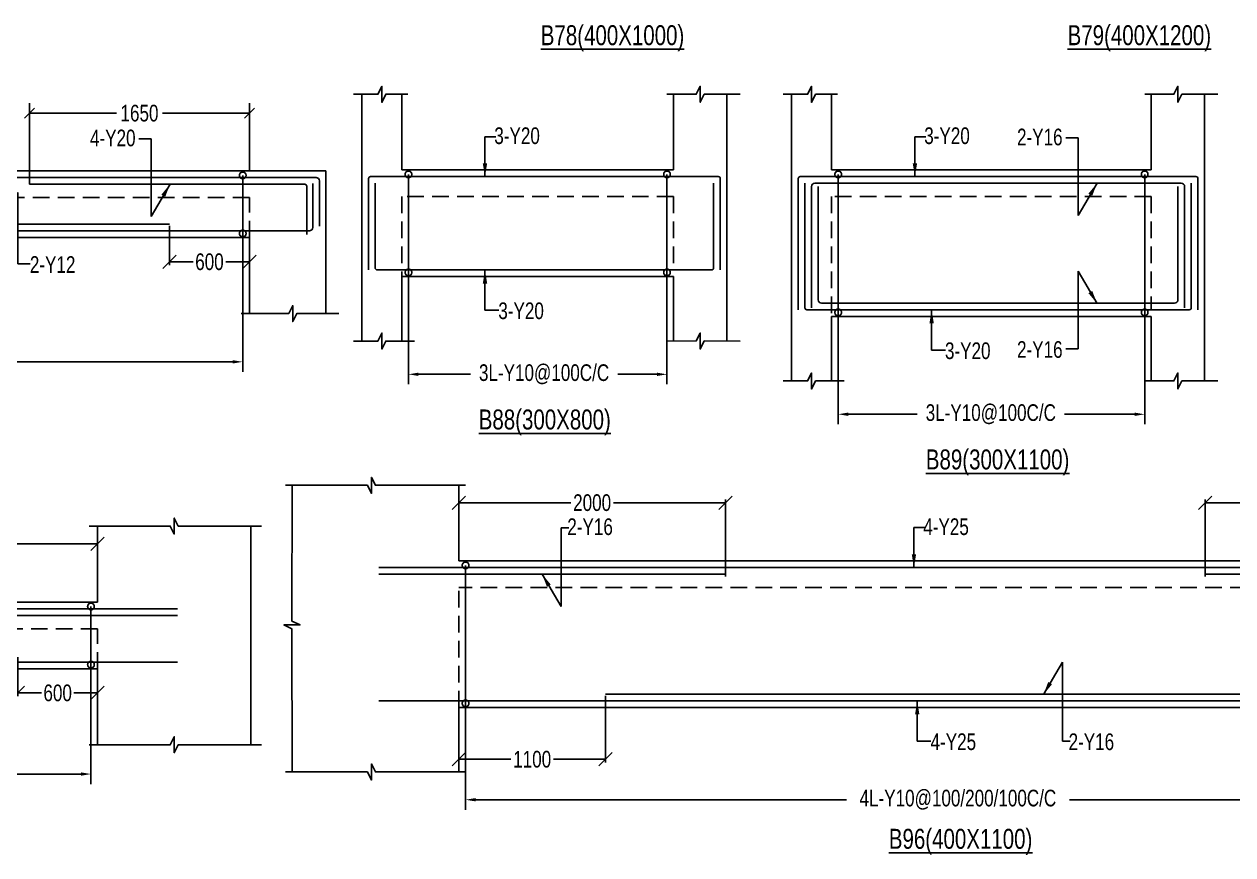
# Model space of a CAD drawing. Header units: millimetres. Extents: x 0 to 31744305, y -21599035 to 0.
# Drawn here: x 31662404 to 31671475, y -21182212 to -21175974 of the extents above; entities that cross this region are included whole.
import ezdxf

# ---------------------------------------------------------------- set-up
doc = ezdxf.new("R2010")
doc.units = ezdxf.units.MM
doc.header["$LTSCALE"] = 1000
doc.header["$MEASUREMENT"] = 0
doc.header["$PDMODE"] = 3
for name, pattern in [('CONTINOUS', [0]), ('CONTINU', [0]), ('HIDDEN', [0.375, 0.25, -0.125])]:
    doc.linetypes.add(name, pattern=pattern)
for name, color, linetype in [('-S-ARROW', 253, 'Continuous'), ('-S-MISC', 8, 'Continuous'), ('-S-STIRRUPS DIM', 6, 'Continuous'), ('-S-STIRUP', 11, 'Continuous'), ('-STR-BEAM', 7, 'CONTINU'), ('-STR-COLUMN', 5, 'HIDDEN'), ('-STR-REINF', 3, 'Continuous'), ('-STR-RF-DIM', 8, 'CONTINOUS'), ('-STR-TEXT', 6, 'Continuous'), ('SEC TEXT', 9, 'Continuous'), ('SLAB LINE', 254, 'HIDDEN')]:
    doc.layers.add(name, color=color, linetype=linetype)
doc.styles.add('BEAM-LS', font='romans.shx', dxfattribs={"width": 0.8})
doc.styles.add('SOBHA', font='swisscl.ttf')
doc.styles.add('sobha.sed', font='swisscl.ttf')
doc.dimstyles.new('S-50', dxfattribs={"dimscale": 50, "dimtxt": 2.5, "dimasz": 2, "dimexe": 0.5, "dimexo": 0.25, "dimgap": 0.25, "dimtad": 0, "dimdec": 0, "dimrnd": 0.0005, "dimzin": 0, "dimdsep": 46, "dimtxsty": 'sobha.sed', "dimblk": 'OBLIQUE', "dimcen": 0.09, "dimclrd": 8, "dimclre": 8, "dimclrt": 6, "dimadec": 0, "dimazin": 0, "dimtfac": 1, "dimtdec": 0, "dimtofl": 0, "dimtmove": 2, "dimatfit": 3, "dimfxl": 0.18, "dimtolj": 1, "dimtzin": 0, "dimlwd": -1, "dimlwe": -1, "dimarcsym": 0})
doc.dimstyles.new('S-DIM50', dxfattribs={"dimscale": 50, "dimtxt": 2.5, "dimasz": 1.5, "dimexe": 1.5, "dimexo": 1, "dimgap": 0.5, "dimtad": 0, "dimdec": 0, "dimzin": 0, "dimdsep": 46, "dimtxsty": 'SOBHA', "dimcen": 0.09, "dimclrd": 256, "dimclre": 256, "dimclrt": 6, "dimadec": 5, "dimazin": 0, "dimtfac": 1, "dimtdec": 0, "dimtofl": 0, "dimtmove": 0, "dimatfit": 3, "dimfxl": 0.18, "dimtolj": 1, "dimtzin": 0, "dimlwd": -1, "dimlwe": -1, "dimarcsym": 0})
doc.dimstyles.new('STIRUP', dxfattribs={"dimscale": 50, "dimtxt": 2.5, "dimasz": 2.2, "dimexe": 0, "dimexo": 0, "dimgap": 0.5, "dimtad": 0, "dimdec": 0, "dimzin": 0, "dimdsep": 46, "dimtxsty": 'BEAM-LS', "dimblk": 'DOTSMALL', "dimcen": 0.09, "dimclrd": 256, "dimclre": 256, "dimclrt": 256, "dimadec": 5, "dimazin": 0, "dimtfac": 1, "dimtdec": 0, "dimtofl": 0, "dimtmove": 0, "dimatfit": 3, "dimldrblk": 'DOTSMALL', "dimfxl": 0, "dimfxlon": 1, "dimtolj": 1, "dimtzin": 0, "dimlwd": -1, "dimlwe": -1, "dimarcsym": 0})

# ---------------------------------------------------------------- blocks, each defined once
blk = doc.blocks.new('*D135')
at = {"layer": '-STR-RF-DIM', "transparency": 16777216}
for p, q in [((31665288.4, -21177781.6), (31665288.4, -21178678.5)), ((31667228.7, -21177838.5), (31667228.7, -21178678.5)), ((31665363.4, -21178603.5), (31665752.8, -21178603.5)), ((31667153.7, -21178603.5), (31666859.4, -21178603.5))]:
    blk.add_line(p, q, dxfattribs=at)
for points in [[(31665363.4, -21178591), (31665363.4, -21178616), (31665288.4, -21178603.5)], [(31667153.7, -21178591), (31667153.7, -21178616), (31667228.7, -21178603.5)]]:
    blk.add_solid(points, dxfattribs=at)
at = {"layer": 'Defpoints', "color": 0, "transparency": 16777216}
for p in [(31665288.4, -21177781.6, 178586.6), (31667228.7, -21177838.5, 178586.6), (31667228.7, -21178603.5)]:
    blk.add_point(p, dxfattribs=at)
at = {"layer": '-STR-RF-DIM', "color": 6, "transparency": 16777216, "insert": (31666306.1, -21178603.5), "char_height": 125, "attachment_point": 5, "style": 'SOBHA'}
blk.add_mtext('\\A1;3L-Y10@100C/C', dxfattribs=at)
blk = doc.blocks.new('_DotSmall')
at = {"color": 0, "linetype": 'ByBlock', "const_width": 0.5}
blk.add_lwpolyline([(-0.0625, 0, 1), (0.0625, 0, 1)], format="xyb", close=True, dxfattribs=at)
blk = doc.blocks.new('*D136')
at = {"layer": '-S-STIRUP', "ltscale": 100, "transparency": 16777216}
blk.add_line((31665288.4, -21177838.5), (31665288.4, -21177101.8), dxfattribs=at)
at = {"layer": 'Defpoints', "color": 0, "linetype": 'CONTINU', "ltscale": 100, "transparency": 16777216}
for p in [(31665288.4, -21177101.8), (31665288.4, -21177101.8), (31665288.4, -21177838.5)]:
    blk.add_point(p, dxfattribs=at)
at = {"layer": '-S-STIRUP', "linetype": 'CONTINU', "ltscale": 100, "transparency": 16777216, "xscale": 100, "yscale": 100, "zscale": 100}
for p, rotation in [((31665288.4, -21177101.8), 90), ((31665288.4, -21177838.5), 270)]:
    blk.add_blockref('_DotSmall', p, dxfattribs=dict(at, rotation=rotation))
blk = doc.blocks.new('_OBLIQUE')
at = {"color": 0, "linetype": 'ByBlock'}
blk.add_line((-0.5, -0.5), (0.5, 0.5), dxfattribs=at)
blk = doc.blocks.new('*D137')
at = {"layer": '-S-STIRUP', "ltscale": 100, "transparency": 16777216}
blk.add_line((31667228.7, -21177838.5), (31667228.7, -21177101.8), dxfattribs=at)
at = {"layer": 'Defpoints', "color": 0, "linetype": 'CONTINU', "ltscale": 100, "transparency": 16777216}
for p in [(31667228.7, -21177101.8), (31667228.7, -21177101.8), (31667228.7, -21177838.5)]:
    blk.add_point(p, dxfattribs=at)
at = {"layer": '-S-STIRUP', "linetype": 'CONTINU', "ltscale": 100, "transparency": 16777216, "xscale": 100, "yscale": 100, "zscale": 100}
for p, rotation in [((31667228.7, -21177101.8), 90), ((31667228.7, -21177838.5), 270)]:
    blk.add_blockref('_DotSmall', p, dxfattribs=dict(at, rotation=rotation))
blk = doc.blocks.new('*D141')
at = {"layer": '-STR-RF-DIM', "transparency": 16777216}
for p, q in [((31668513.5, -21178081.6), (31668513.5, -21178978.5)), ((31670813.8, -21178138.5), (31670813.8, -21178978.5)), ((31668588.5, -21178903.5), (31669105.8, -21178903.5)), ((31670738.8, -21178903.5), (31670212.4, -21178903.5))]:
    blk.add_line(p, q, dxfattribs=at)
for points in [[(31668588.5, -21178891), (31668588.5, -21178916), (31668513.5, -21178903.5)], [(31670738.8, -21178891), (31670738.8, -21178916), (31670813.8, -21178903.5)]]:
    blk.add_solid(points, dxfattribs=at)
at = {"layer": 'Defpoints', "color": 0, "transparency": 16777216}
for p in [(31668513.5, -21178081.6, 178586.6), (31670813.8, -21178138.5, 178586.6), (31670813.8, -21178903.5)]:
    blk.add_point(p, dxfattribs=at)
at = {"layer": '-STR-RF-DIM', "color": 6, "transparency": 16777216, "insert": (31669659.1, -21178903.5), "char_height": 125, "attachment_point": 5, "style": 'SOBHA'}
blk.add_mtext('\\A1;3L-Y10@100C/C', dxfattribs=at)
blk = doc.blocks.new('*D142')
at = {"layer": '-S-STIRUP', "ltscale": 100, "transparency": 16777216}
blk.add_line((31668513.5, -21178138.5), (31668513.5, -21177101.8), dxfattribs=at)
at = {"layer": 'Defpoints', "color": 0, "linetype": 'CONTINU', "ltscale": 100, "transparency": 16777216}
for p in [(31668513.5, -21177101.8), (31668513.5, -21177101.8), (31668513.5, -21178138.5)]:
    blk.add_point(p, dxfattribs=at)
at = {"layer": '-S-STIRUP', "linetype": 'CONTINU', "ltscale": 100, "transparency": 16777216, "xscale": 100, "yscale": 100, "zscale": 100}
for p, rotation in [((31668513.5, -21177101.8), 90), ((31668513.5, -21178138.5), 270)]:
    blk.add_blockref('_DotSmall', p, dxfattribs=dict(at, rotation=rotation))
blk = doc.blocks.new('*D143')
at = {"layer": '-S-STIRUP', "ltscale": 100, "transparency": 16777216}
blk.add_line((31670813.8, -21178138.5), (31670813.8, -21177101.8), dxfattribs=at)
at = {"layer": 'Defpoints', "color": 0, "linetype": 'CONTINU', "ltscale": 100, "transparency": 16777216}
for p in [(31670813.8, -21177101.8), (31670813.8, -21177101.8), (31670813.8, -21178138.5)]:
    blk.add_point(p, dxfattribs=at)
at = {"layer": '-S-STIRUP', "linetype": 'CONTINU', "ltscale": 100, "transparency": 16777216, "xscale": 100, "yscale": 100, "zscale": 100}
for p, rotation in [((31670813.8, -21177101.8), 90), ((31670813.8, -21178138.5), 270)]:
    blk.add_blockref('_DotSmall', p, dxfattribs=dict(at, rotation=rotation))
blk = doc.blocks.new('*D156')
at = {"layer": '-STR-RF-DIM', "transparency": 16777216}
for p, q in [((31657527.2, -21180726.9), (31657527.2, -21181680.7)), ((31662905.5, -21180783.8), (31662905.5, -21181680.7)), ((31657602.2, -21181605.7), (31659371.6, -21181605.7)), ((31662830.5, -21181605.7), (31661045.2, -21181605.7))]:
    blk.add_line(p, q, dxfattribs=at)
for points in [[(31657602.2, -21181593.2), (31657602.2, -21181618.2), (31657527.2, -21181605.7)], [(31662830.5, -21181593.2), (31662830.5, -21181618.2), (31662905.5, -21181605.7)]]:
    blk.add_solid(points, dxfattribs=at)
at = {"layer": 'Defpoints', "color": 0, "transparency": 16777216}
for p in [(31657527.2, -21180726.9, 178586.6), (31662905.5, -21180783.8, 178586.6), (31662905.5, -21181605.7)]:
    blk.add_point(p, dxfattribs=at)
at = {"layer": '-STR-RF-DIM', "color": 6, "transparency": 16777216, "insert": (31660208.4, -21181605.7), "char_height": 125, "attachment_point": 5, "style": 'SOBHA'}
blk.add_mtext('\\A1;4L-Y10@100/150/100C/C', dxfattribs=at)
blk = doc.blocks.new('*D158')
at = {"layer": '-S-STIRUP', "ltscale": 100, "transparency": 16777216}
blk.add_line((31662905.5, -21180783.8), (31662905.5, -21180347.1), dxfattribs=at)
at = {"layer": 'Defpoints', "color": 0, "linetype": 'CONTINU', "ltscale": 100, "transparency": 16777216}
for p in [(31662905.5, -21180347.1), (31662905.5, -21180347.1), (31662905.5, -21180783.8)]:
    blk.add_point(p, dxfattribs=at)
at = {"layer": '-S-STIRUP', "linetype": 'CONTINU', "ltscale": 100, "transparency": 16777216, "xscale": 100, "yscale": 100, "zscale": 100}
for p, rotation in [((31662905.5, -21180347.1), 90), ((31662905.5, -21180783.8), 270)]:
    blk.add_blockref('_DotSmall', p, dxfattribs=dict(at, rotation=rotation))
blk = doc.blocks.new('*D160')
at = {"layer": '-S-STIRUP', "ltscale": 100, "transparency": 16777216}
blk.add_line((31665716.9, -21181074.8), (31665716.9, -21180038.1), dxfattribs=at)
at = {"layer": 'Defpoints', "color": 0, "linetype": 'CONTINU', "ltscale": 100, "transparency": 16777216}
for p in [(31665716.9, -21180038.1), (31665716.9, -21180038.1), (31665716.9, -21181074.8, 0)]:
    blk.add_point(p, dxfattribs=at)
at = {"layer": '-S-STIRUP', "linetype": 'CONTINU', "ltscale": 100, "transparency": 16777216, "xscale": 100, "yscale": 100, "zscale": 100}
for p, rotation in [((31665716.9, -21180038.1), 90), ((31665716.9, -21181074.8), 270)]:
    blk.add_blockref('_DotSmall', p, dxfattribs=dict(at, rotation=rotation))
blk = doc.blocks.new('*D161')
at = {"layer": '-STR-RF-DIM', "transparency": 16777216}
for p, q in [((31665716.9, -21181074.8), (31665716.9, -21181873.4)), ((31673216.9, -21181074.8), (31673216.9, -21181873.4)), ((31665791.9, -21181798.4), (31668575.2, -21181798.4)), ((31673141.9, -21181798.4), (31670248.8, -21181798.4))]:
    blk.add_line(p, q, dxfattribs=at)
for points in [[(31665791.9, -21181785.9), (31665791.9, -21181810.9), (31665716.9, -21181798.4)], [(31673141.9, -21181785.9), (31673141.9, -21181810.9), (31673216.9, -21181798.4)]]:
    blk.add_solid(points, dxfattribs=at)
at = {"layer": 'Defpoints', "color": 0, "transparency": 16777216}
for p in [(31665716.9, -21181074.8, 178586.6), (31673216.9, -21181074.8, 178586.6), (31665716.9, -21181798.4)]:
    blk.add_point(p, dxfattribs=at)
at = {"layer": '-STR-RF-DIM', "color": 6, "transparency": 16777216, "insert": (31669412, -21181798.4), "char_height": 125, "attachment_point": 5, "style": 'SOBHA'}
blk.add_mtext('\\A1;4L-Y10@100/200/100C/C', dxfattribs=at)
blk = doc.blocks.new('*D428')
at = {"color": 8, "transparency": 16777216}
for p, q in [((31661405.4, -21180401.6), (31661405.4, -21179852.1)), ((31661405.4, -21179877.1), (31662021, -21179877.1)), ((31662955.4, -21179877.1), (31662339.8, -21179877.1)), ((31662955.4, -21180301.6), (31662955.4, -21179852.1))]:
    blk.add_line(p, q, dxfattribs=at)
at = {"layer": 'Defpoints', "color": 0, "transparency": 16777216}
for p in [(31662955.4, -21179877.1), (31662955.4, -21180314.1, 0), (31661405.4, -21180414.1, 0)]:
    blk.add_point(p, dxfattribs=at)
at = {"color": 8, "transparency": 16777216, "xscale": 100, "yscale": 100, "zscale": 100, "rotation": 180}
blk.add_blockref('_OBLIQUE', (31661405.4, -21179877.1), dxfattribs=at)
at = {"color": 8, "transparency": 16777216, "xscale": 100, "yscale": 100, "zscale": 100}
blk.add_blockref('_OBLIQUE', (31662955.4, -21179877.1), dxfattribs=at)
at = {"color": 6, "transparency": 16777216, "insert": (31662180.4, -21179877.1), "char_height": 125, "attachment_point": 5, "style": 'sobha.sed'}
blk.add_mtext('\\A1;1550', dxfattribs=at)
blk = doc.blocks.new('*D430')
at = {"color": 8, "transparency": 16777216}
for p, q in [((31671266.9, -21180121.7), (31671266.9, -21179543.1)), ((31671266.9, -21179568.1), (31672106.1, -21179568.1)), ((31673266.9, -21179568.1), (31672427.7, -21179568.1)), ((31673266.9, -21179992.6), (31673266.9, -21179543.1))]:
    blk.add_line(p, q, dxfattribs=at)
at = {"layer": 'Defpoints', "color": 0, "transparency": 16777216}
for p in [(31673266.9, -21179568.1), (31673266.9, -21180005.1, 0), (31671266.9, -21180134.2, 0)]:
    blk.add_point(p, dxfattribs=at)
at = {"color": 8, "transparency": 16777216, "xscale": 100, "yscale": 100, "zscale": 100, "rotation": 180}
blk.add_blockref('_OBLIQUE', (31671266.9, -21179568.1), dxfattribs=at)
at = {"color": 8, "transparency": 16777216, "xscale": 100, "yscale": 100, "zscale": 100}
blk.add_blockref('_OBLIQUE', (31673266.9, -21179568.1), dxfattribs=at)
at = {"color": 6, "transparency": 16777216, "insert": (31672266.9, -21179568.1), "char_height": 125, "attachment_point": 5, "style": 'sobha.sed'}
blk.add_mtext('\\A1;2000', dxfattribs=at)
blk = doc.blocks.new('*D431')
at = {"color": 8, "transparency": 16777216}
for p, q in [((31665666.9, -21179992.6), (31665666.9, -21179543.1)), ((31665666.9, -21179568.1), (31666506.1, -21179568.1)), ((31667666.9, -21179568.1), (31666827.7, -21179568.1)), ((31667666.9, -21180121.7), (31667666.9, -21179543.1))]:
    blk.add_line(p, q, dxfattribs=at)
at = {"layer": 'Defpoints', "color": 0, "transparency": 16777216}
for p in [(31665666.9, -21179568.1), (31665666.9, -21180005.1, 0), (31667666.9, -21180134.2, 0)]:
    blk.add_point(p, dxfattribs=at)
at = {"color": 8, "transparency": 16777216, "xscale": 100, "yscale": 100, "zscale": 100, "rotation": 180}
blk.add_blockref('_OBLIQUE', (31665666.9, -21179568.1), dxfattribs=at)
at = {"color": 8, "transparency": 16777216, "xscale": 100, "yscale": 100, "zscale": 100}
blk.add_blockref('_OBLIQUE', (31667666.9, -21179568.1), dxfattribs=at)
at = {"color": 6, "transparency": 16777216, "insert": (31666666.9, -21179568.1), "char_height": 125, "attachment_point": 5, "style": 'sobha.sed'}
blk.add_mtext('\\A1;2000', dxfattribs=at)
blk = doc.blocks.new('*D432')
at = {"color": 8, "transparency": 16777216}
for p, q in [((31666766.9, -21181017.6), (31666766.9, -21181519.8)), ((31665666.9, -21181120.3), (31665666.9, -21181519.8)), ((31665666.9, -21181494.8), (31666057.5, -21181494.8)), ((31666766.9, -21181494.8), (31666376.3, -21181494.8))]:
    blk.add_line(p, q, dxfattribs=at)
at = {"layer": 'Defpoints', "color": 0, "transparency": 16777216}
for p in [(31666766.9, -21181005.1, 0), (31665666.9, -21181107.8, 0), (31665666.9, -21181494.8)]:
    blk.add_point(p, dxfattribs=at)
at = {"color": 8, "transparency": 16777216, "xscale": 100, "yscale": 100, "zscale": 100, "rotation": 180}
blk.add_blockref('_OBLIQUE', (31665666.9, -21181494.8), dxfattribs=at)
at = {"color": 8, "transparency": 16777216, "xscale": 100, "yscale": 100, "zscale": 100}
blk.add_blockref('_OBLIQUE', (31666766.9, -21181494.8), dxfattribs=at)
at = {"color": 6, "transparency": 16777216, "insert": (31666216.9, -21181494.8), "char_height": 125, "attachment_point": 5, "style": 'sobha.sed'}
blk.add_mtext('\\A1;1100', dxfattribs=at)
blk = doc.blocks.new('*D700')
at = {"layer": '-STR-RF-DIM', "transparency": 16777216}
for p, q in [((31658304.4, -21177488.9), (31658304.4, -21178584.7)), ((31664044.6, -21177545.9), (31664044.6, -21178584.7)), ((31658379.4, -21178509.7), (31660541.8, -21178509.7)), ((31663969.6, -21178509.7), (31662215.4, -21178509.7))]:
    blk.add_line(p, q, dxfattribs=at)
for points in [[(31658379.4, -21178497.2), (31658379.4, -21178522.2), (31658304.4, -21178509.7)], [(31663969.6, -21178497.2), (31663969.6, -21178522.2), (31664044.6, -21178509.7)]]:
    blk.add_solid(points, dxfattribs=at)
at = {"layer": 'Defpoints', "color": 0, "transparency": 16777216}
for p in [(31658304.4, -21177488.9, 178586.6), (31664044.6, -21177545.9, 178586.6), (31664044.6, -21178509.7)]:
    blk.add_point(p, dxfattribs=at)
at = {"layer": '-STR-RF-DIM', "color": 6, "transparency": 16777216, "insert": (31661378.6, -21178509.7), "char_height": 125, "attachment_point": 5, "style": 'SOBHA'}
blk.add_mtext('\\A1;4L-Y10@100C/125/100/C', dxfattribs=at)
blk = doc.blocks.new('*D702')
at = {"layer": '-S-STIRUP', "ltscale": 100, "transparency": 16777216}
blk.add_line((31664044.6, -21177545.9), (31664044.6, -21177109.2), dxfattribs=at)
at = {"layer": 'Defpoints', "color": 0, "linetype": 'CONTINU', "ltscale": 100, "transparency": 16777216}
for p in [(31664044.6, -21177109.2), (31664044.6, -21177109.2), (31664044.6, -21177545.9)]:
    blk.add_point(p, dxfattribs=at)
at = {"layer": '-S-STIRUP', "linetype": 'CONTINU', "ltscale": 100, "transparency": 16777216, "xscale": 100, "yscale": 100, "zscale": 100}
for p, rotation in [((31664044.6, -21177109.2), 90), ((31664044.6, -21177545.9), 270)]:
    blk.add_blockref('_DotSmall', p, dxfattribs=dict(at, rotation=rotation))
blk = doc.blocks.new('*D697')
at = {"layer": '-S-STIRRUPS DIM', "color": 251, "transparency": 16777216}
for p, q in [((31662444.5, -21177176.2), (31662444.5, -21176567.7)), ((31664094.5, -21177076.2), (31664094.5, -21176567.7))]:
    blk.add_line(p, q, dxfattribs=at)
at = {"layer": '-S-STIRRUPS DIM', "color": 8, "transparency": 16777216}
for p, q in [((31662444.5, -21176642.7), (31663097.6, -21176642.7)), ((31664094.5, -21176642.7), (31663441.4, -21176642.7))]:
    blk.add_line(p, q, dxfattribs=at)
at = {"layer": 'Defpoints', "color": 0, "transparency": 16777216}
for p in [(31662444.5, -21176642.7), (31664094.5, -21177076.2, 0), (31662444.5, -21177176.2, 0)]:
    blk.add_point(p, dxfattribs=at)
at = {"layer": '-S-STIRRUPS DIM', "color": 8, "transparency": 16777216, "xscale": 75, "yscale": 75, "zscale": 75, "rotation": 180}
blk.add_blockref('_OBLIQUE', (31662444.5, -21176642.7), dxfattribs=at)
at = {"layer": '-S-STIRRUPS DIM', "color": 8, "transparency": 16777216, "xscale": 75, "yscale": 75, "zscale": 75}
blk.add_blockref('_OBLIQUE', (31664094.5, -21176642.7), dxfattribs=at)
at = {"layer": '-S-STIRRUPS DIM', "color": 6, "transparency": 16777216, "insert": (31663269.5, -21176642.7), "char_height": 125, "attachment_point": 5, "style": 'sobha.sed'}
blk.add_mtext('\\A1;1650', dxfattribs=at)
blk = doc.blocks.new('*D699')
at = {"color": 8, "transparency": 16777216}
for p, q in [((31663495, -21177488.7), (31663495, -21177783.7)), ((31664094.5, -21177588.7), (31664094.5, -21177783.7)), ((31663495, -21177758.7), (31663672.8, -21177758.7)), ((31664094.5, -21177758.7), (31663916.7, -21177758.7))]:
    blk.add_line(p, q, dxfattribs=at)
at = {"layer": 'Defpoints', "color": 0, "transparency": 16777216}
for p in [(31663495, -21177476.2, 0), (31664094.5, -21177576.2, 0), (31663495, -21177758.7)]:
    blk.add_point(p, dxfattribs=at)
at = {"color": 8, "transparency": 16777216, "xscale": 100, "yscale": 100, "zscale": 100, "rotation": 180}
blk.add_blockref('_OBLIQUE', (31663495, -21177758.7), dxfattribs=at)
at = {"color": 8, "transparency": 16777216, "xscale": 100, "yscale": 100, "zscale": 100}
blk.add_blockref('_OBLIQUE', (31664094.5, -21177758.7), dxfattribs=at)
at = {"color": 6, "transparency": 16777216, "insert": (31663794.7, -21177758.7), "char_height": 125, "attachment_point": 5, "style": 'sobha.sed'}
blk.add_mtext('\\A1;600', dxfattribs=at)
blk = doc.blocks.new('*D706')
at = {"color": 8, "transparency": 16777216}
for p, q in [((31662355.9, -21180726.6), (31662355.9, -21181021.7)), ((31662955.4, -21180826.6), (31662955.4, -21181021.7)), ((31662355.9, -21180996.7), (31662533.7, -21180996.7)), ((31662955.4, -21180996.7), (31662777.6, -21180996.7))]:
    blk.add_line(p, q, dxfattribs=at)
at = {"layer": 'Defpoints', "color": 0, "transparency": 16777216}
for p in [(31662355.9, -21180714.1, 0), (31662955.4, -21180814.1, 0), (31662355.9, -21180996.7)]:
    blk.add_point(p, dxfattribs=at)
at = {"color": 8, "transparency": 16777216, "xscale": 100, "yscale": 100, "zscale": 100, "rotation": 180}
blk.add_blockref('_OBLIQUE', (31662355.9, -21180996.7), dxfattribs=at)
at = {"color": 8, "transparency": 16777216, "xscale": 100, "yscale": 100, "zscale": 100}
blk.add_blockref('_OBLIQUE', (31662955.4, -21180996.7), dxfattribs=at)
at = {"color": 6, "transparency": 16777216, "insert": (31662655.6, -21180996.7), "char_height": 125, "attachment_point": 5, "style": 'sobha.sed'}
blk.add_mtext('\\A1;600', dxfattribs=at)

msp = doc.modelspace()

# ---------------------------------------------------------------- linework, layer by layer
at = {"layer": '-S-MISC', "linetype": 'ByBlock', "ltscale": 1000, "elevation": 0}
for points in [[(31664876, -21176500.6), (31665058.7, -21176500.6), (31665088.6, -21176441), (31665088.6, -21176561.1), (31665118.4, -21176500.6), (31665284.5, -21176500.6)], [(31667228.7, -21176500.6), (31667448.8, -21176500.2), (31667478.7, -21176440.6), (31667478.7, -21176560.7), (31667508.5, -21176500.2), (31667778.6, -21176500.6)], [(31668101.1, -21176500.6), (31668283.8, -21176500.6), (31668313.7, -21176441), (31668313.7, -21176561.1), (31668343.5, -21176500.6), (31668509.6, -21176500.6)], [(31670813.8, -21176500.6), (31671033.9, -21176500.2), (31671063.8, -21176440.6), (31671063.8, -21176560.7), (31671093.6, -21176500.2), (31671363.7, -21176500.6)], [(31664031.9, -21178147.1), (31664389.5, -21178147.1), (31664419.4, -21178087.4), (31664419.4, -21178207.6), (31664449.3, -21178147.1), (31664765.3, -21178147.1)], [(31664876, -21178353.4), (31665058.7, -21178353.4), (31665088.6, -21178293.8), (31665088.6, -21178413.9), (31665118.4, -21178353.4), (31665334.4, -21178353.4)], [(31667228.7, -21178353.4), (31667448.8, -21178353), (31667478.7, -21178293.3), (31667478.7, -21178413.5), (31667508.5, -21178353), (31667778.6, -21178353.4)], [(31668101.1, -21178653.4), (31668283.8, -21178653.4), (31668313.7, -21178593.8), (31668313.7, -21178713.9), (31668343.5, -21178653.4), (31668559.5, -21178653.4)], [(31670813.8, -21178653.4), (31671033.9, -21178653), (31671063.8, -21178593.3), (31671063.8, -21178713.5), (31671093.6, -21178653), (31671363.7, -21178653.4)], [(31664414.5, -21181589.7), (31664413.8, -21180515.8), (31664354.1, -21180486), (31664474.3, -21180486), (31664413.8, -21180456.1), (31664414.3, -21179436.9)], [(31662892.8, -21179743.2), (31663500.5, -21179743.2), (31663530.4, -21179802.9), (31663530.4, -21179682.7), (31663560.2, -21179743.2), (31664184.6, -21179743.2)], [(31662892.8, -21181385), (31663500.5, -21181385), (31663530.4, -21181325.4), (31663530.4, -21181445.5), (31663560.2, -21181385), (31664184.6, -21181385)], [(31665715.4, -21181589.7), (31665040.4, -21181589.7), (31665010.6, -21181530), (31665010.6, -21181650.2), (31664980.7, -21181589.7), (31664364.5, -21181589.9)]]:
    msp.add_lwpolyline(points, dxfattribs=at)
at = {"layer": '-S-MISC', "linetype": 'ByBlock', "ltscale": 1000}
msp.add_lwpolyline([(31665716.9, -21179436.9), (31665040.4, -21179436.9), (31665010.6, -21179377.3), (31665010.6, -21179497.4), (31664980.7, -21179436.9), (31664364.5, -21179437.2)], dxfattribs=at)
at = {"layer": '-STR-BEAM'}
for p, q in [((31664669.4, -21177076.2, 0), (31657904.5, -21177076.2, 0)), ((31665238.6, -21177068.8, 0), (31667278.6, -21177068.8, 0)), ((31668463.7, -21177068.8, 0), (31670863.7, -21177068.8, 0)), ((31664094.5, -21177576.2, 0), (31658254.6, -21177576.2, 0)), ((31665666.9, -21180005.1, 0), (31673266.9, -21180005.1, 0)), ((31662955.4, -21180314.1, 0), (31657127.3, -21180314.1, 0)), ((31662955.4, -21180814.1, 0), (31657477.4, -21180814.1, 0))]:
    msp.add_line(p, q, dxfattribs=at)
at = {"layer": '-STR-BEAM', "elevation": 0}
for points in [[(31667278.7, -21177868.8), (31665238.6, -21177868.8)], [(31670863.8, -21178168.8), (31668463.7, -21178168.8)], [(31673266.9, -21181105.1), (31665666.9, -21181105.1)]]:
    msp.add_lwpolyline(points, dxfattribs=at)
at = {"layer": '-STR-COLUMN', "linetype": 'Continuous', "ltscale": 10}
for p, q in [((31664938.5, -21176500.6, 0), (31664938.5, -21178353.4, 0)), ((31665238.6, -21177068.8, 0), (31665238.6, -21176500.6, 0)), ((31667278.6, -21177068.8, 0), (31667278.6, -21176500.6, 0)), ((31667678.6, -21178353.4, 0), (31667678.6, -21176500.6, 0)), ((31668163.6, -21176500.6, 0), (31668163.6, -21178653.4, 0)), ((31668463.7, -21177068.8, 0), (31668463.7, -21176500.6, 0)), ((31670863.7, -21177068.8, 0), (31670863.7, -21176500.6, 0)), ((31671263.7, -21178653.4, 0), (31671263.7, -21176500.6, 0)), ((31664669.4, -21178147.1, 0), (31664669.4, -21177076.2, 0)), ((31664094.5, -21177576.2, 0), (31664094.5, -21178147.1, 0)), ((31665238.6, -21177868.8, 0), (31665238.6, -21178353.4, 0)), ((31667278.7, -21177868.8, 0), (31667278.7, -21178353.4, 0)), ((31668463.7, -21178168.8, 0), (31668463.7, -21178653.4, 0)), ((31670863.8, -21178168.8, 0), (31670863.8, -21178653.4, 0)), ((31665666.9, -21180005.1, 0), (31665666.9, -21179436.9, 0)), ((31662955.4, -21180314.1, 0), (31662955.4, -21179743.2, 0)), ((31664105.4, -21179743.2, 0), (31664105.4, -21181385, 0)), ((31662955.4, -21180814.1, 0), (31662955.4, -21181385, 0)), ((31665666.9, -21181105.1, 0), (31665666.9, -21181589.7, 0))]:
    msp.add_line(p, q, dxfattribs=at)
at = {"layer": '-STR-REINF', "ltscale": 10}
for p, q in [((31667613.6, -21177118.8, 0), (31665003.5, -21177118.8, 0)), ((31671198.7, -21177118.8, 0), (31668228.6, -21177118.8, 0)), ((31664594.6, -21177126.2, 0), (31657969.5, -21177126.2, 0)), ((31664569.6, -21177171.2, 0), (31664569.6, -21177501.2, 0)), ((31664619.6, -21177151.2, 0), (31664619.6, -21177491.2, 0)), ((31664988.5, -21177133.8, 0), (31664988.5, -21177819.5, 0)), ((31665038.5, -21177168.8, 0), (31665038.5, -21177803.8, 0)), ((31667578.6, -21177168.8, 0), (31667578.6, -21177803.8, 0)), ((31667628.6, -21177133.8, 0), (31667628.6, -21177819.5, 0)), ((31668213.6, -21177133.8, 0), (31668213.6, -21178119.5, 0)), ((31668263.6, -21177168.8, 0), (31668263.6, -21178103.8, 0)), ((31668313.6, -21177193.8, 0), (31668313.6, -21178103.8, 0)), ((31671088.7, -21177168.8, 0), (31668338.6, -21177168.8, 0)), ((31668363.6, -21177193.8, 0), (31668363.6, -21178043.8, 0)), ((31671063.7, -21177193.8, 0), (31671063.7, -21178043.8, 0)), ((31671113.7, -21177193.8, 0), (31671113.7, -21178103.8, 0)), ((31671163.7, -21177168.8, 0), (31671163.7, -21178103.8, 0)), ((31671213.7, -21177133.8, 0), (31671213.7, -21178119.5, 0)), ((31658019.5, -21177526.2, 0), (31664544.6, -21177526.2, 0)), ((31665053.5, -21177818.8, 0), (31667563.6, -21177818.8, 0)), ((31668278.6, -21178118.8, 0), (31671148.7, -21178118.8, 0)), ((31668388.6, -21178068.8, 0), (31671038.7, -21178068.8, 0)), ((31673927.3, -21180055.1, 0), (31665066.9, -21180055.1, 0)), ((31667666.9, -21180105.1, 0), (31665066.9, -21180105.1, 0)), ((31673927.3, -21180105.1, 0), (31671266.9, -21180105.1, 0)), ((31663555.4, -21180364.1, 0), (31657192.3, -21180364.1, 0)), ((31663555.4, -21180414.1, 0), (31661405.4, -21180414.1, 0)), ((31657242.3, -21180764.1, 0), (31663555.4, -21180764.1, 0)), ((31666766.9, -21181005.1, 0), (31672166.9, -21181005.1, 0)), ((31665066.9, -21181055.1, 0), (31673927.3, -21181055.1, 0))]:
    msp.add_line(p, q, dxfattribs=at)
at = {"layer": '-STR-REINF', "ltscale": 10, "elevation": 0}
msp.add_lwpolyline([(31664524.5, -21177554.3), (31664524.5, -21177191.2, 0.414214), (31664509.5, -21177176.2), (31662444.5, -21177176.2)], format="xyb", dxfattribs=at)
msp.add_lwpolyline([(31658854.5, -21177476.2), (31663495, -21177476.2)], dxfattribs=at)
at = {"layer": '-STR-REINF', "ltscale": 10}
for centre, radius, start, end in [((31665003.5, -21177133.8, 0), 15, 90, 180), ((31667613.6, -21177133.8, 0), 15, 0, 90), ((31668228.6, -21177133.8, 0), 15, 90, 180), ((31671198.7, -21177133.8, 0), 15, 0, 90), ((31664594.6, -21177151.2, 0.1), 25, 0, 90), ((31664544.6, -21177501.2, 0), 25, 270, 0), ((31665053.5, -21177803.8, 0), 15, 180, 270), ((31667563.6, -21177803.8, 0), 15, 270, 0), ((31668278.6, -21178103.8, 0), 15, 180, 270), ((31668388.6, -21178043.8, 0), 25, 180, 270), ((31671148.7, -21178103.8, 0), 15, 270, 0)]:
    msp.add_arc(centre, radius, start, end, dxfattribs=at)
at = {"layer": '-STR-REINF', "ltscale": 10, "extrusion": (7.70932e-09, 0, 1)}
msp.add_arc((31668338.6, -21177193.8, 0.2), 25, 90, 180, dxfattribs=at)
at = {"layer": '-STR-REINF', "ltscale": 10, "extrusion": (7.70932e-09, -2.56336e-08, 1)}
msp.add_arc((31671088.7, -21177193.8, 0.8), 25, 0, 90, dxfattribs=at)
at = {"layer": '-STR-REINF', "ltscale": 10, "extrusion": (8.01745e-09, -2.58801e-08, 1)}
msp.add_arc((31671038.7, -21178043.8, 0.8), 25, 270, 0, dxfattribs=at)
at = {"layer": 'SLAB LINE', "color": 8, "linetype": 'HIDDEN', "ltscale": 0.5}
for p, q in [((31664094.5, -21177276.2, 0), (31658254.6, -21177276.2, 0)), ((31664094.5, -21177576.2, 0), (31664094.5, -21177276.2, 0)), ((31667278.6, -21177268.8, 0), (31665238.6, -21177268.8, 0)), ((31665238.6, -21177268.8, 0), (31665238.6, -21177868.8, 0)), ((31667278.6, -21177268.8, 0), (31667278.6, -21177818.8, 0)), ((31670863.7, -21177268.8, 0), (31668463.7, -21177268.8, 0)), ((31668463.7, -21177268.8, 0), (31668463.7, -21178168.8, 0)), ((31670863.7, -21177268.8, 0), (31670863.7, -21178118.8, 0)), ((31673266.8, -21180205.1, 0), (31665666.9, -21180205.1, 0)), ((31665666.9, -21181105.1, 0), (31665666.9, -21180205.1, 0)), ((31662955.4, -21180514.1, 0), (31657477.4, -21180514.1, 0)), ((31662955.4, -21180814.1, 0), (31662955.4, -21180514.1, 0))]:
    msp.add_line(p, q, dxfattribs=at)

# ---------------------------------------------------------------- texts
at = {"layer": '-STR-TEXT', "color": 6, "style": 'SOBHA'}
for s, p in [('3-Y20', (31665932.6, -21176874, 0)), ('3-Y20', (31669159.4, -21176874, 0)), ('2-Y16', (31669855.8, -21176883.7, 0)), ('4-Y20', (31662898.2, -21176891, 0)), ('2-Y12', (31662446.8, -21177841.6, 0)), ('3-Y20', (31665962.7, -21178188.8, 0)), ('3-Y20', (31669315, -21178488.8, 0)), ('2-Y16', (31669855.8, -21178479.6, 0)), ('2-Y16', (31666480.3, -21179810.5, 0)), ('4-Y25', (31669152.1, -21179810.3, 0)), ('4-Y25', (31669206.8, -21181425.1, 0)), ('2-Y16', (31670242.8, -21181425.4, 0))]:
    msp.add_text(s, height=125, dxfattribs=at).set_placement(p)
at = {"layer": 'SEC TEXT', "color": 4, "linetype": 'ByBlock', "style": 'sobha.sed'}
for s, rotation, p in [('%%UB78(400X1000)', 0.01072, (31666281.4, -21176131.9, 0)), ('%%UB79(400X1200)', 359.98928, (31670235.4, -21176131.7, 0)), ('%%UB88(300X800)', 359.98928, (31665815.7, -21179017.6, 0)), ('%%UB89(300X1100)', 359.98928, (31669171.4, -21179317.6, 0)), ('%%UB96(400X1100)', 359.98928, (31668893.7, -21182166.9, 0))]:
    msp.add_text(s, height=150, rotation=rotation, dxfattribs=at).set_placement(p)

# ---------------------------------------------------------------- dimensions: what is measured, and where the dimension line sits
at = {"layer": '-S-STIRRUPS DIM'}
dim = msp.add_linear_dim(base=(31662444.5, -21176642.7, 0), p1=(31664094.5, -21177076.2, 0), p2=(31662444.5, -21177176.2, 0), angle=180, dimstyle='S-DIM50', override={"dimscale": 1, "dimtxt": 125, "dimasz": 75, "dimexe": 75, "dimexo": 0, "dimgap": 25, "dimrnd": 5, "dimtxsty": 'sobha.sed', "dimblk1": 'OBLIQUE', "dimblk2": 'OBLIQUE', "dimsah": 1, "dimcen": 4.5, "dimclrd": 8, "dimclre": 251, "dimfxl": 75}, dxfattribs=at)
dim.commit()
dim.dimension.update_dxf_attribs({"geometry": '*D697', "text_midpoint": (31663269.5, -21176642.7, 0)})
at = {"layer": '-S-STIRUP', "linetype": 'CONTINU', "ltscale": 100}
for base, p1, p2, picture, middle in [((31664044.6, -21177109.2, 178586.6), (31664044.6, -21177545.9, 178586.6), (31664044.6, -21177109.2, 178586.6), '*D702', (31664044.6, -21177327.5, 178586.6)), ((31665288.4, -21177101.8, 178586.6), (31665288.4, -21177838.5, 178586.6), (31665288.4, -21177101.8, 178586.6), '*D136', (31665288.4, -21177470.2, 178586.6)), ((31667228.7, -21177101.8, 178586.6), (31667228.7, -21177838.5, 178586.6), (31667228.7, -21177101.8, 178586.6), '*D137', (31667228.7, -21177470.2, 178586.6)), ((31668513.5, -21177101.8, 178586.6), (31668513.5, -21178138.5, 178586.6), (31668513.5, -21177101.8, 178586.6), '*D142', (31668513.5, -21177620.2, 178586.6)), ((31670813.8, -21177101.8, 178586.6), (31670813.8, -21178138.5, 178586.6), (31670813.8, -21177101.8, 178586.6), '*D143', (31670813.8, -21177620.2, 178586.6)), ((31665716.9, -21180038.1, 178586.6), (31665716.9, -21181074.8, 178586.6), (31665716.9, -21180038.1, 178586.6), '*D160', (31665716.9, -21180556.5, 178586.6)), ((31662905.5, -21180347.1, 178586.6), (31662905.5, -21180783.8, 178586.6), (31662905.5, -21180347.1, 178586.6), '*D158', (31662905.5, -21180565.5, 178586.6))]:
    dim = msp.add_linear_dim(base=base, p1=p1, p2=p2, angle=90, text=' ', dimstyle='STIRUP', override={"dimasz": 2}, dxfattribs=at)
    dim.commit()
    dim.dimension.update_dxf_attribs({"geometry": picture, "text_midpoint": middle})
at = {"layer": '-STR-RF-DIM'}
for base, p1, p2, text, picture, middle in [((31664044.6, -21178509.7, 0), (31658304.4, -21177488.9, 178586.6), (31664044.6, -21177545.9, 178586.6), '4L-Y10@100C/125/100/C', '*D700', (31661378.6, -21178509.7, 0)), ((31667228.7, -21178603.5, 0), (31665288.4, -21177781.6, 178586.6), (31667228.7, -21177838.5, 178586.6), '3L-Y10@100C/C', '*D135', (31666306.1, -21178603.5, 0)), ((31670813.8, -21178903.5, 0), (31668513.5, -21178081.6, 178586.6), (31670813.8, -21178138.5, 178586.6), '3L-Y10@100C/C', '*D141', (31669659.1, -21178903.5, 0)), ((31662905.5, -21181605.7, 0), (31657527.2, -21180726.9, 178586.6), (31662905.5, -21180783.8, 178586.6), '4L-Y10@100/150/100C/C', '*D156', (31660208.4, -21181605.7, 0))]:
    dim = msp.add_linear_dim(base=base, p1=p1, p2=p2, text=text, dimstyle='S-DIM50', override={"dimscale": 1, "dimtxt": 125, "dimasz": 75, "dimexe": 75, "dimexo": 0, "dimgap": 25, "dimsah": 1, "dimcen": 4.5, "dimfxl": 75}, dxfattribs=at)
    dim.commit()
    dim.dimension.update_dxf_attribs({"geometry": picture, "text_midpoint": middle, "dimtype": 160})
dim = msp.add_linear_dim(base=(31665716.9, -21181798.4, 0), p1=(31673216.9, -21181074.8, 178586.6), p2=(31665716.9, -21181074.8, 178586.6), angle=180, text='4L-Y10@100/200/100C/C', dimstyle='S-DIM50', override={"dimscale": 1, "dimtxt": 125, "dimasz": 75, "dimexe": 75, "dimexo": 0, "dimgap": 25, "dimsah": 1, "dimcen": 4.5, "dimfxl": 75}, dxfattribs=at)
dim.commit()
dim.dimension.update_dxf_attribs({"geometry": '*D161', "text_midpoint": (31669412, -21181798.4, 0), "dimtype": 160})
at = {"color": 1}
for base, p1, p2, picture, middle in [((31663494.9543, -21177758.6907, 0), (31664094.4839, -21177576.1543, -0.0001), (31663494.9543, -21177476.1543, 0), '*D699', (31663794.7191, -21177758.6907, 0)), ((31665666.9, -21179568.1, 0), (31667666.9, -21180134.2, 0), (31665666.9, -21180005.1, 0), '*D431', (31666666.9, -21179568.1, 0)), ((31662355.8595, -21180996.6713, 0), (31662955.389, -21180814.1349, 0), (31662355.8595, -21180714.1349, 0), '*D706', (31662655.6242, -21180996.6713, 0)), ((31665666.9, -21181494.8, 0), (31666766.9, -21181005.1, 0), (31665666.9, -21181107.8, 0), '*D432', (31666216.9, -21181494.8, 0))]:
    dim = msp.add_linear_dim(base=base, p1=p1, p2=p2, angle=180, dimstyle='S-50', override={"dimclrd": 8}, dxfattribs=at)
    dim.commit()
    dim.dimension.update_dxf_attribs({"geometry": picture, "text_midpoint": middle})
for base, p1, p2, picture, middle in [((31673266.9, -21179568.1, 0), (31671266.9, -21180134.2, 0), (31673266.9, -21180005.1, 0), '*D430', (31672266.9, -21179568.1, 0)), ((31662955.4, -21179877.1, 0), (31661405.4, -21180414.1, 0), (31662955.4, -21180314.1, 0), '*D428', (31662180.4, -21179877.1, 0))]:
    dim = msp.add_linear_dim(base=base, p1=p1, p2=p2, dimstyle='S-50', override={"dimclrd": 8}, dxfattribs=at)
    dim.commit()
    dim.dimension.update_dxf_attribs({"geometry": picture, "text_midpoint": middle})

# ---------------------------------------------------------------- leaders
at = {"layer": '-S-ARROW'}
for points, override in [([(31663499, -21177175.9, 0), (31663356.8, -21177418.1, 0), (31663356.8, -21176835.8, 0), (31663263.8, -21176835.8, 0)], {"dimgap": 0.1}), ([(31665862.7, -21177118.8, 0), (31665862.7, -21176818.8, 0), (31665945, -21176818.8, 0)], {"dimasz": 2, "dimgap": 0.1, "dimtad": 0}), ([(31669089.4, -21177118.8, 0), (31669089.4, -21176818.8, 0), (31669171.8, -21176818.8, 0)], {"dimasz": 2, "dimgap": 0.1, "dimtad": 0}), ([(31670456.7, -21177168.5, 0), (31670314.4, -21177410.8, 0), (31670314.4, -21176828.5, 0), (31670221.5, -21176828.5, 0)], {"dimgap": 0.1}), ([(31662215, -21177479.2, 0), (31662357.2, -21177236.9, 0), (31662357.2, -21177773.7, 0), (31662450.2, -21177773.7, 0)], {"dimgap": 0.1}), ([(31665862.7, -21177821.5, 0), (31665862.7, -21178121.5, 0), (31665966.1, -21178121.5, 0)], {"dimasz": 2, "dimgap": 0.1, "dimtad": 0}), ([(31670456.7, -21178071.8, 0), (31670314.4, -21177829.6, 0), (31670314.4, -21178411.9, 0), (31670221.5, -21178411.9, 0)], {"dimgap": 0.1}), ([(31669214.9, -21178121.5, 0), (31669214.9, -21178421.5, 0), (31669318.4, -21178421.5, 0)], {"dimasz": 2, "dimgap": 0.1, "dimtad": 0}), ([(31666291.4, -21180104.6, 0), (31666433.6, -21180346.8, 0), (31666433.6, -21179755.3, 0), (31666493.1, -21179755.3, 0)], {"dimgap": 0.1}), ([(31669082.1, -21180055.1, 0), (31669082.1, -21179755.1, 0), (31669164.5, -21179755.1, 0)], {"dimasz": 2, "dimgap": 0.1, "dimtad": 0}), ([(31670053.9, -21181008.4, 0), (31670196.1, -21180766.1, 0), (31670196.1, -21181357.6, 0), (31670255.6, -21181357.6, 0)], {"dimgap": 0.1}), ([(31669106.7, -21181057.8, 0), (31669106.7, -21181357.8, 0), (31669210.1, -21181357.8, 0)], {"dimasz": 2, "dimgap": 0.1, "dimtad": 0})]:
    msp.add_leader(points, dimstyle='S-50', override=override, dxfattribs=at)

doc.saveas('drawing.dxf')
